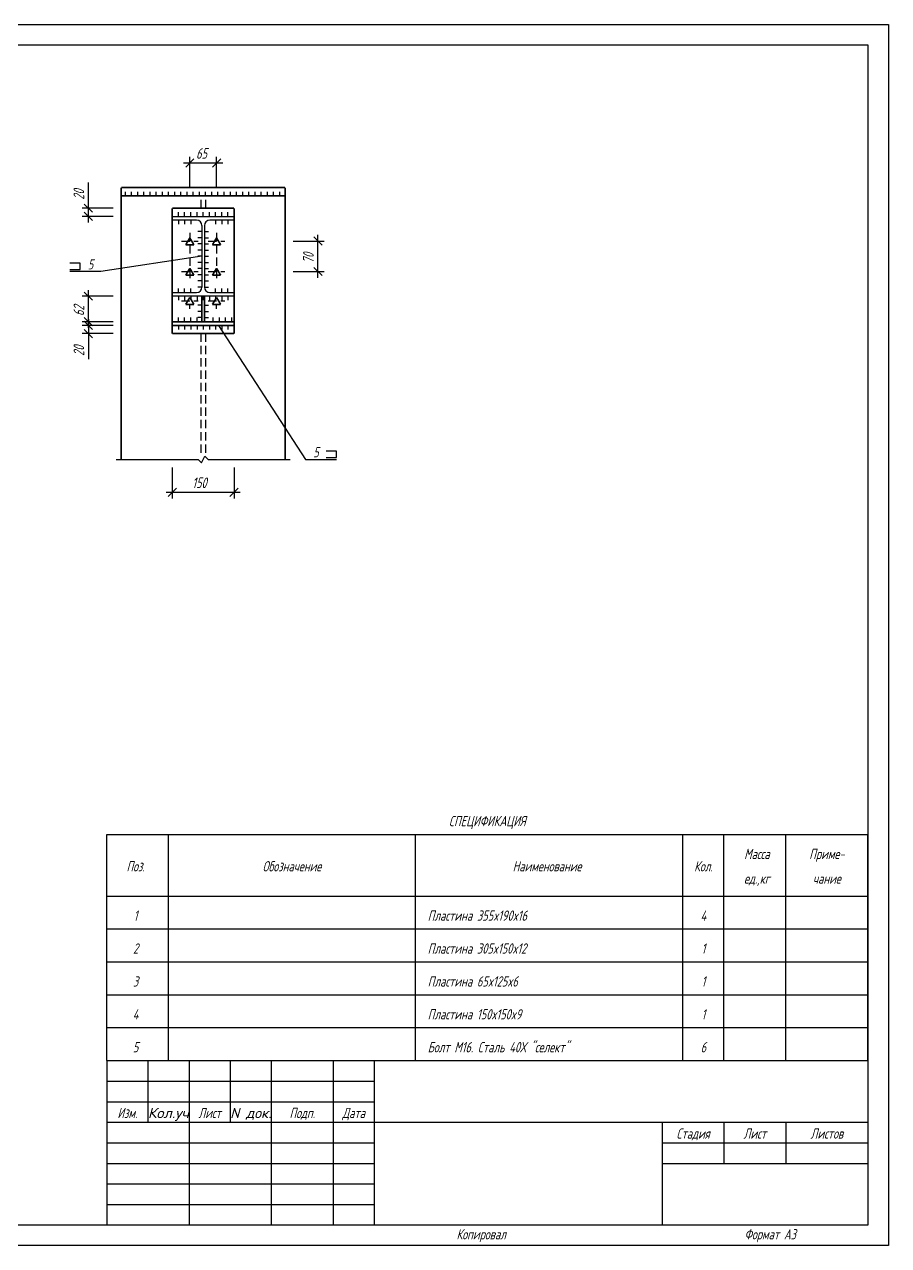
# Model space of a CAD drawing. Extents: x 0 to 420, y 0 to 297.
# Drawn here: x 210 to 420, y 0 to 297 of the extents above; entities that cross this region are included whole.
import ezdxf
from ezdxf.enums import TextEntityAlignment as Align

# ---------------------------------------------------------------- set-up
doc = ezdxf.new("R2010")
doc.units = 0
doc.header["$MEASUREMENT"] = 0
doc.linetypes.add('DASHED', pattern=[3, 2, -1])
doc.layers.get('DEFPOINTS').update_dxf_attribs({"linetype": 'CONTINUOUS'})
for name, color, linetype in [('ВЫНОСКИ', 7, 'CONTINUOUS'), ('ПРОФИЛЬ', 7, 'CONTINUOUS'), ('РАЗМЕРЫ', 7, 'CONTINUOUS'), ('СПЕЦИФИКАЦИЯ', 7, 'CONTINUOUS'), ('УЗЕЛ', 7, 'CONTINUOUS'), ('ШТАМП_РАМКА', 7, 'CONTINUOUS')]:
    doc.layers.add(name, color=color, linetype=linetype)
doc.styles.add('SCADOFFICE', font='RomanS', dxfattribs={"width": 0.7, "oblique": 15, "height": 2.5})
doc.dimstyles.new('SCADOFFICE_DIM', dxfattribs={"dimtxt": 2.5, "dimasz": 2, "dimexe": 1.5, "dimexo": 2, "dimgap": 1, "dimtad": 1, "dimdec": 4, "dimlfac": 10, "dimdsep": 46, "dimtxsty": 'SCADOFFICE', "dimblk": 'OBLIQUE', "dimsah": 1, "dimcen": 2.5, "dimdle": 1.5, "dimclrd": 256, "dimclre": 256, "dimclrt": 256, "dimadec": 0, "dimazin": 0, "dimtfac": 1, "dimtdec": 4, "dimtmove": 2, "dimatfit": 3, "dimldrblk": 'OBLIQUE', "dimfxl": 1, "dimtolj": 1, "dimarcsym": 0})

# ---------------------------------------------------------------- blocks, each defined once
blk = doc.blocks.new('_OBLIQUE')
at = {"layer": 'РАЗМЕРЫ', "color": 0, "linetype": 'ByBlock'}
blk.add_line((-0.5, -0.5), (0.5, 0.5), dxfattribs=at)
blk = doc.blocks.new('*D6')
at = {"layer": 'DEFPOINTS', "color": 0}
for p in [(225.5375, 252.3), (233.5375, 252.3), (233.5375, 250.3)]:
    blk.add_point(p, dxfattribs=at)
at = {"layer": 'РАЗМЕРЫ'}
for p, q in [((225.5375, 252.3), (225.5375, 258.55)), ((225.5375, 248.8), (225.5375, 253.8)), ((231.5375, 252.3), (224.0375, 252.3)), ((231.5375, 250.3), (224.0375, 250.3))]:
    blk.add_line(p, q, dxfattribs=at)
at = {"layer": 'РАЗМЕРЫ', "xscale": 2, "yscale": 2, "zscale": 2}
for p, rotation in [((225.5375, 252.3), 90), ((225.5375, 250.3), 270)]:
    blk.add_blockref('_OBLIQUE', p, dxfattribs=dict(at, rotation=rotation))
at = {"layer": 'РАЗМЕРЫ', "style": 'SCADOFFICE', "oblique": 15, "width": 0.676148}
blk.add_text('20', height=2.58819, rotation=90, dxfattribs=at).set_placement((224.515, 254.377))
blk = doc.blocks.new('*D7')
at = {"layer": 'DEFPOINTS', "color": 0}
for p in [(233.5375, 223.8), (225.5375, 221.8), (233.5375, 221.8)]:
    blk.add_point(p, dxfattribs=at)
at = {"layer": 'РАЗМЕРЫ'}
for p, q in [((231.5375, 223.8), (224.0375, 223.8)), ((225.5375, 225.3), (225.5375, 220.3)), ((225.5375, 223.8), (225.5375, 215.55)), ((231.5375, 221.8), (224.0375, 221.8))]:
    blk.add_line(p, q, dxfattribs=at)
at = {"layer": 'РАЗМЕРЫ', "xscale": 2, "yscale": 2, "zscale": 2}
for p, rotation in [((225.5375, 223.8), 90), ((225.5375, 221.8), 270)]:
    blk.add_blockref('_OBLIQUE', p, dxfattribs=dict(at, rotation=rotation))
at = {"layer": 'РАЗМЕРЫ', "style": 'SCADOFFICE', "oblique": 15, "width": 0.676148}
blk.add_text('20', height=2.58819, rotation=90, dxfattribs=at).set_placement((224.515, 216.377))
blk = doc.blocks.new('*D8')
at = {"layer": 'DEFPOINTS', "color": 0}
for p in [(225.5375, 230.9), (233.5375, 230.9), (233.5375, 224.7)]:
    blk.add_point(p, dxfattribs=at)
at = {"layer": 'РАЗМЕРЫ'}
for p, q in [((225.5375, 223.2), (225.5375, 232.4)), ((231.5375, 230.9), (224.0375, 230.9)), ((231.5375, 224.7), (224.0375, 224.7))]:
    blk.add_line(p, q, dxfattribs=at)
at = {"layer": 'РАЗМЕРЫ', "xscale": 2, "yscale": 2, "zscale": 2}
for p, rotation in [((225.5375, 230.9), 90), ((225.5375, 224.7), 270)]:
    blk.add_blockref('_OBLIQUE', p, dxfattribs=dict(at, rotation=rotation))
at = {"layer": 'РАЗМЕРЫ', "style": 'SCADOFFICE', "oblique": 15, "width": 0.676148}
blk.add_text('62', height=2.58819, rotation=90, dxfattribs=at).set_placement((224.515, 226.08325))
blk = doc.blocks.new('*D9')
at = {"layer": 'DEFPOINTS', "color": 0}
for p in [(273.3375, 244.3), (281.3375, 244.3), (273.3375, 236.9)]:
    blk.add_point(p, dxfattribs=at)
at = {"layer": 'РАЗМЕРЫ'}
for p, q in [((275.3375, 244.3), (282.8375, 244.3)), ((281.3375, 235.4), (281.3375, 245.8)), ((275.3375, 236.9), (282.8375, 236.9))]:
    blk.add_line(p, q, dxfattribs=at)
at = {"layer": 'РАЗМЕРЫ', "xscale": 2, "yscale": 2, "zscale": 2}
for p, rotation in [((281.3375, 244.3), 90), ((281.3375, 236.9), 270)]:
    blk.add_blockref('_OBLIQUE', p, dxfattribs=dict(at, rotation=rotation))
at = {"layer": 'РАЗМЕРЫ', "style": 'SCADOFFICE', "oblique": 15, "width": 0.676148}
blk.add_text('70', height=2.5881905, rotation=90, dxfattribs=at).set_placement((280.315, 238.905125))
blk = doc.blocks.new('*D10')
at = {"layer": 'DEFPOINTS', "color": 0}
for p in [(256.6875, 263.3), (250.1875, 255.3), (256.6875, 255.3)]:
    blk.add_point(p, dxfattribs=at)
at = {"layer": 'РАЗМЕРЫ'}
for p, q in [((250.1875, 257.3), (250.1875, 264.8)), ((256.6875, 257.3), (256.6875, 264.8)), ((248.6875, 263.3), (258.1875, 263.3))]:
    blk.add_line(p, q, dxfattribs=at)
at = {"layer": 'РАЗМЕРЫ', "xscale": 2, "yscale": 2, "zscale": 2, "rotation": 180}
blk.add_blockref('_OBLIQUE', (250.1875, 263.3), dxfattribs=at)
at = {"layer": 'РАЗМЕРЫ', "xscale": 2, "yscale": 2, "zscale": 2}
blk.add_blockref('_OBLIQUE', (256.6875, 263.3), dxfattribs=at)
at = {"layer": 'РАЗМЕРЫ', "style": 'SCADOFFICE', "oblique": 15, "width": 0.676148}
blk.add_text('65', height=2.5881905, dxfattribs=at).set_placement((251.711125, 264.3225))
blk = doc.blocks.new('*D11')
at = {"layer": 'DEFPOINTS', "color": 0}
for p in [(245.9375, 191.2), (260.9375, 191.2), (260.9375, 183.2)]:
    blk.add_point(p, dxfattribs=at)
at = {"layer": 'РАЗМЕРЫ'}
for p, q in [((245.9375, 189.2), (245.9375, 181.7)), ((260.9375, 189.2), (260.9375, 181.7)), ((244.4375, 183.2), (262.4375, 183.2))]:
    blk.add_line(p, q, dxfattribs=at)
at = {"layer": 'РАЗМЕРЫ', "xscale": 2, "yscale": 2, "zscale": 2, "rotation": 180}
blk.add_blockref('_OBLIQUE', (245.9375, 183.2), dxfattribs=at)
at = {"layer": 'РАЗМЕРЫ', "xscale": 2, "yscale": 2, "zscale": 2}
blk.add_blockref('_OBLIQUE', (260.9375, 183.2), dxfattribs=at)
at = {"layer": 'РАЗМЕРЫ', "style": 'SCADOFFICE', "oblique": 15, "width": 0.676148}
blk.add_text('150', height=2.58819, dxfattribs=at).set_placement((250.781, 184.2225))

msp = doc.modelspace()

# ---------------------------------------------------------------- linework, layer by layer
at = {"layer": 'ВЫНОСКИ', "linetype": 'Continuous'}
for p, q in [((253.1375, 240.6), (228.5375, 236.9)), ((223.5375, 238.9), (221.0375, 238.9)), ((223.5375, 237.4), (223.5375, 238.9)), ((221.0375, 237.4), (223.5375, 237.4)), ((228.5375, 236.9), (221.0375, 236.9)), ((257.1875, 223.8), (278.3375, 191.2)), ((285.8375, 193.2), (283.3375, 193.2)), ((285.8375, 191.7), (285.8375, 193.2)), ((278.3375, 191.2), (285.8375, 191.2)), ((283.3375, 191.7), (285.8375, 191.7))]:
    msp.add_line(p, q, dxfattribs=at)
at = {"layer": 'ПРОФИЛЬ', "linetype": 'Continuous'}
for p, q in [((245.9375, 250.3), (260.9375, 250.3)), ((245.9375, 249.4), (245.9375, 250.3)), ((260.9375, 250.3), (260.9375, 249.4)), ((251.8375, 249.4), (245.9375, 249.4)), ((253.1375, 248.1), (253.1375, 233.1)), ((253.7375, 248.1), (253.7375, 233.1)), ((260.9375, 249.4), (255.0375, 249.4)), ((245.9375, 230.9), (245.9375, 231.8)), ((245.9375, 231.8), (251.8375, 231.8)), ((255.0375, 231.8), (260.9375, 231.8)), ((260.9375, 231.8), (260.9375, 230.9)), ((260.9375, 230.9), (245.9375, 230.9))]:
    msp.add_line(p, q, dxfattribs=at)
for centre, start, end in [((251.8375, 248.1), 0, 89.9), ((255.0375, 248.1), 90, 179.9), ((251.8375, 233.1), 270, 359.9), ((255.0375, 233.1), 180, 269.9)]:
    msp.add_arc(centre, 1.3, start, end, dxfattribs=at)
at = {"layer": 'СПЕЦИФИКАЦИЯ', "linetype": 'Continuous'}
for p, q in [((230, 100), (415, 100)), ((230, 45), (230, 100)), ((245, 45), (245, 100)), ((305, 45), (305, 100)), ((370, 45), (370, 100)), ((380, 45), (380, 100)), ((395, 45), (395, 100)), ((415, 45), (415, 100)), ((230, 85), (415, 85)), ((230, 77), (415, 77)), ((230, 69), (415, 69)), ((230, 61), (415, 61)), ((230, 53), (415, 53)), ((230, 45), (415, 45))]:
    msp.add_line(p, q, dxfattribs=at)
at = {"layer": 'УЗЕЛ', "linetype": 'Continuous'}
for p, q in [((234.5375, 255.3), (234.5375, 256.3)), ((236.0375, 255.3), (236.0375, 256.3)), ((237.5375, 255.3), (237.5375, 256.3)), ((239.0375, 255.3), (239.0375, 256.3)), ((240.5375, 255.3), (240.5375, 256.3)), ((242.0375, 255.3), (242.0375, 256.3)), ((243.5375, 255.3), (243.5375, 256.3)), ((245.0375, 255.3), (245.0375, 256.3)), ((246.5375, 255.3), (246.5375, 256.3)), ((248.0375, 255.3), (248.0375, 256.3)), ((249.5375, 255.3), (249.5375, 256.3)), ((251.0375, 255.3), (251.0375, 256.3)), ((252.5375, 255.3), (252.5375, 256.3)), ((254.0375, 255.3), (254.0375, 256.3)), ((255.5375, 255.3), (255.5375, 256.3)), ((257.0375, 255.3), (257.0375, 256.3)), ((258.5375, 255.3), (258.5375, 256.3)), ((260.0375, 255.3), (260.0375, 256.3)), ((261.5375, 255.3), (261.5375, 256.3)), ((263.0375, 255.3), (263.0375, 256.3)), ((264.5375, 255.3), (264.5375, 256.3)), ((266.0375, 255.3), (266.0375, 256.3)), ((267.5375, 255.3), (267.5375, 256.3)), ((269.0375, 255.3), (269.0375, 256.3)), ((270.5375, 255.3), (270.5375, 256.3)), ((272.0375, 255.3), (272.0375, 256.3)), ((245.9375, 250.3), (245.9375, 251.3)), ((247.4375, 250.3), (247.4375, 251.3)), ((248.9375, 250.3), (248.9375, 251.3)), ((250.4375, 250.3), (250.4375, 251.3)), ((251.9375, 250.3), (251.9375, 251.3)), ((253.4375, 250.3), (253.4375, 251.3)), ((254.9375, 250.3), (254.9375, 251.3)), ((256.4375, 250.3), (256.4375, 251.3)), ((257.9375, 250.3), (257.9375, 251.3)), ((259.4375, 250.3), (259.4375, 251.3)), ((245.9375, 249.4), (245.9375, 248.4)), ((247.4375, 249.4), (247.4375, 248.4)), ((248.9375, 249.4), (248.9375, 248.4)), ((250.4375, 249.4), (250.4375, 248.4)), ((253.1375, 246.6), (252.1375, 246.6)), ((253.7375, 246.6), (254.7375, 246.6)), ((256.4375, 249.4), (256.4375, 248.4)), ((257.9375, 249.4), (257.9375, 248.4)), ((259.4375, 249.4), (259.4375, 248.4)), ((260.9375, 249.4), (260.9375, 248.4)), ((253.1375, 245.1), (252.1375, 245.1)), ((253.1375, 243.6), (252.1375, 243.6)), ((253.7375, 245.1), (254.7375, 245.1)), ((253.7375, 243.6), (254.7375, 243.6)), ((253.1375, 242.1), (252.1375, 242.1)), ((253.1375, 240.6), (252.1375, 240.6)), ((253.7375, 242.1), (254.7375, 242.1)), ((253.7375, 240.6), (254.7375, 240.6)), ((253.1375, 239.1), (252.1375, 239.1)), ((253.7375, 239.1), (254.7375, 239.1)), ((253.1375, 237.6), (252.1375, 237.6)), ((253.1375, 236.1), (252.1375, 236.1)), ((253.7375, 237.6), (254.7375, 237.6)), ((253.7375, 236.1), (254.7375, 236.1)), ((245.9375, 231.8), (245.9375, 232.8)), ((247.4375, 231.8), (247.4375, 232.8)), ((248.9375, 231.8), (248.9375, 232.8)), ((250.4375, 231.8), (250.4375, 232.8)), ((253.1375, 234.6), (252.1375, 234.6)), ((253.1375, 233.1), (252.1375, 233.1)), ((253.7375, 234.6), (254.7375, 234.6)), ((253.7375, 233.1), (254.7375, 233.1)), ((256.4375, 231.8), (256.4375, 232.8)), ((257.9375, 231.8), (257.9375, 232.8)), ((259.4375, 231.8), (259.4375, 232.8)), ((260.9375, 231.8), (260.9375, 232.8)), ((245.9375, 230.9), (245.9375, 229.9)), ((247.4375, 230.9), (247.4375, 229.9)), ((248.9375, 230.9), (248.9375, 229.9)), ((250.4375, 230.9), (250.4375, 229.9)), ((251.9375, 230.9), (251.9375, 229.9)), ((253.1375, 228.7), (252.1375, 228.7)), ((253.4375, 230.9), (253.4375, 229.9)), ((253.7375, 228.7), (254.7375, 228.7)), ((254.9375, 230.9), (254.9375, 229.9)), ((256.4375, 230.9), (256.4375, 229.9)), ((257.9375, 230.9), (257.9375, 229.9)), ((259.4375, 230.9), (259.4375, 229.9)), ((253.1375, 227.2), (252.1375, 227.2)), ((253.7375, 227.2), (254.7375, 227.2)), ((247.4375, 224.7), (247.4375, 225.7)), ((247.4375, 223.8), (247.4375, 222.8)), ((248.9375, 224.7), (248.9375, 225.7)), ((248.9375, 223.8), (248.9375, 222.8)), ((250.4375, 224.7), (250.4375, 225.7)), ((250.4375, 223.8), (250.4375, 222.8)), ((251.9375, 224.7), (251.9375, 225.7)), ((251.9375, 223.8), (251.9375, 222.8)), ((253.1375, 225.7), (252.1375, 225.7)), ((253.4375, 223.8), (253.4375, 222.8)), ((253.7375, 225.7), (254.7375, 225.7)), ((254.9375, 223.8), (254.9375, 222.8)), ((255.8875, 224.7), (255.8875, 225.7)), ((256.4375, 223.8), (256.4375, 222.8)), ((257.3875, 224.7), (257.3875, 225.7)), ((257.9375, 223.8), (257.9375, 222.8)), ((258.8875, 224.7), (258.8875, 225.7)), ((259.4375, 223.8), (259.4375, 222.8)), ((260.3875, 224.7), (260.3875, 225.7)), ((232.2875, 191.2), (252.1875, 191.2)), ((252.1875, 191.2), (253.020833, 190.366667)), ((253.020833, 190.366667), (253.854167, 192.033333)), ((253.854167, 192.033333), (254.6875, 191.2)), ((254.6875, 191.2), (274.5875, 191.2))]:
    msp.add_line(p, q, dxfattribs=at)
at = {"layer": 'УЗЕЛ', "linetype": 'DASHED'}
for p, q in [((252.8875, 254.3), (252.8875, 252.3)), ((253.9875, 254.3), (253.9875, 252.3)), ((248.1875, 244.3), (252.1875, 244.3)), ((250.1875, 246.3), (250.1875, 234.9)), ((254.6875, 244.3), (258.6875, 244.3)), ((256.6875, 246.3), (256.6875, 234.9)), ((248.1875, 236.9), (252.1875, 236.9)), ((254.6875, 236.9), (258.6875, 236.9)), ((248.1875, 229.8), (252.1875, 229.8)), ((250.1875, 227.8), (250.1875, 228.7)), ((254.6875, 229.8), (258.6875, 229.8)), ((256.6875, 227.8), (256.6875, 228.7)), ((252.8875, 221.8), (252.8875, 192.2)), ((253.9875, 221.8), (253.9875, 192.2))]:
    msp.add_line(p, q, dxfattribs=at)
at = {"layer": 'УЗЕЛ', "linetype": 'Continuous', "const_width": 0.4}
for points in [[(233.5375, 257.3), (273.3375, 257.3)], [(233.5375, 255.3), (233.5375, 257.3)], [(273.3375, 255.3), (233.5375, 255.3)], [(233.5375, 191.2), (233.5375, 255.3)], [(273.3375, 257.3), (273.3375, 255.3)], [(273.3375, 191.2), (273.3375, 255.3)], [(245.9375, 252.3), (260.9375, 252.3)], [(245.9375, 221.8), (245.9375, 252.3)], [(260.9375, 252.3), (260.9375, 221.8)], [(250.1875, 245.1), (249.1875, 243.4)], [(249.1875, 243.4), (251.1875, 243.4)], [(251.1875, 243.4), (250.1875, 245.1)], [(256.6875, 245.1), (255.6875, 243.4)], [(255.6875, 243.4), (257.6875, 243.4)], [(257.6875, 243.4), (256.6875, 245.1)], [(250.1875, 237.7), (249.1875, 236)], [(251.1875, 236), (250.1875, 237.7)], [(256.6875, 237.7), (255.6875, 236)], [(257.6875, 236), (256.6875, 237.7)], [(249.1875, 236), (251.1875, 236)], [(255.6875, 236), (257.6875, 236)], [(250.1875, 230.6), (249.1875, 228.9)], [(249.1875, 228.9), (251.1875, 228.9)], [(251.1875, 228.9), (250.1875, 230.6)], [(253.1375, 230.9), (253.7375, 230.9)], [(253.1375, 224.7), (253.1375, 230.9)], [(253.7375, 230.9), (253.7375, 224.7)], [(256.6875, 230.6), (255.6875, 228.9)], [(255.6875, 228.9), (257.6875, 228.9)], [(257.6875, 228.9), (256.6875, 230.6)], [(245.9375, 224.7), (260.9375, 224.7)], [(245.9375, 223.8), (245.9375, 224.7)], [(260.9375, 223.8), (245.9375, 223.8)], [(253.7375, 224.7), (253.1375, 224.7)], [(260.9375, 224.7), (260.9375, 223.8)], [(260.9375, 221.8), (245.9375, 221.8)]]:
    msp.add_lwpolyline(points, dxfattribs=at)
at = {"layer": 'ШТАМП_РАМКА', "linetype": 'Continuous'}
for p, q in [((0, 297), (420, 297)), ((420, 297), (420, 0)), ((20, 292), (415, 292)), ((415, 292), (415, 5)), ((230, 45), (415, 45)), ((230, 45), (230, 5)), ((240, 45), (240, 30)), ((250, 45), (250, 5)), ((260, 45), (260, 30)), ((270, 45), (270, 5)), ((285, 45), (285, 5)), ((295, 45), (295, 5)), ((230, 40), (295, 40)), ((230, 35), (295, 35)), ((230, 30), (295, 30)), ((295, 30), (415, 30)), ((365, 30), (365, 5)), ((380, 30), (380, 20)), ((395, 30), (395, 20)), ((230, 25), (295, 25)), ((365, 25), (415, 25)), ((230, 20), (295, 20)), ((365, 20), (415, 20)), ((230, 15), (295, 15)), ((230, 10), (295, 10)), ((415, 5), (20, 5)), ((420, 0), (0, 0))]:
    msp.add_line(p, q, dxfattribs=at)

# ---------------------------------------------------------------- texts
at = {"layer": 'ВЫНОСКИ', "style": 'SCADOFFICE', "oblique": 15, "width": 0.7}
for p in [(226.0375, 237.4), (280.8375, 191.7)]:
    msp.add_text('5', height=2.5, dxfattribs=at).set_placement(p, align=Align.CENTER)
at = {"layer": 'СПЕЦИФИКАЦИЯ', "style": 'SCADOFFICE', "oblique": 15, "width": 0.7}
for s, p in [('СПЕЦИФИКАЦИЯ', (322.5, 102)), ('Масса', (388, 94)), ('Приме-', (405, 94)), ('Поз.', (237, 91)), ('Обозначение', (275, 91)), ('Наименование', (337, 91)), ('Кол.', (375, 91)), ('ед.,кг', (388, 88)), ('чание', (405, 88)), ('1', (237, 79)), ('4', (375, 79)), ('2', (237, 71)), ('1', (375, 71)), ('3', (237, 63)), ('1', (375, 63)), ('4', (237, 55)), ('1', (375, 55)), ('5', (237, 47)), ('6', (375, 47))]:
    msp.add_text(s, height=2.5, dxfattribs=at).set_placement(p, align=Align.CENTER)
for s, p in [('Пластина 355x190x16', (308, 79)), ('Пластина 305x150x12', (308, 71)), ('Пластина 65x125x6', (308, 63)), ('Пластина 150x150x9', (308, 55)), ('Болт M16. Сталь 40Х "селект"', (308, 47))]:
    msp.add_text(s, height=2.5, dxfattribs=at).set_placement(p)
at = {"layer": 'ШТАМП_РАМКА', "style": 'SCADOFFICE', "oblique": 15, "width": 0.7}
for s, p in [('Изм.', (235, 31)), ('Лист', (255, 31)), ('Подп.', (277.5, 31)), ('Дата', (290, 31)), ('Стадия', (372.5, 26)), ('Лист', (387.5, 26)), ('Листов', (405, 26))]:
    msp.add_text(s, height=2.5, dxfattribs=at).set_placement(p, align=Align.CENTER)
at = {"layer": 'ШТАМП_РАМКА', "style": 'SCADOFFICE', "oblique": 15}
for s, width, p, p2 in [('Кол.уч', 0.848485, (240, 31), (250, 31)), ('N док.', 0.815534, (260, 31), (270, 31))]:
    msp.add_text(s, height=2.5, dxfattribs=dict(at, width=width)).set_placement(p, p2, align=Align.FIT)
at = {"layer": 'ШТАМП_РАМКА', "style": 'SCADOFFICE', "oblique": 15, "width": 0.7}
for s, p in [('Копировал', (315, 1.5)), ('Формат А3', (385, 1.5))]:
    msp.add_text(s, height=2.5, dxfattribs=at).set_placement(p)

# ---------------------------------------------------------------- dimensions: what is measured, and where the dimension line sits
at = {"layer": 'РАЗМЕРЫ'}
for base, p1, p2, picture, middle in [((256.6875, 263.3), (250.1875, 255.3), (256.6875, 255.3), '*D10', (253.4375, 263.3)), ((260.9375, 183.2), (245.9375, 191.2), (260.9375, 191.2), '*D11', (253.4375, 183.2))]:
    dim = msp.add_linear_dim(base=base, p1=p1, p2=p2, dimstyle='SCADOFFICE_DIM', dxfattribs=at)
    dim.commit()
    dim.dimension.update_dxf_attribs({"geometry": picture, "text_midpoint": middle})
for base, p1, p2, picture, middle in [((225.5375, 252.3), (233.5375, 250.3), (233.5375, 252.3), '*D6', (225.5375, 256.05)), ((225.5375, 221.8), (233.5375, 223.8), (233.5375, 221.8), '*D7', (225.5375, 218.05))]:
    dim = msp.add_linear_dim(base=base, p1=p1, p2=p2, angle=90, dimstyle='SCADOFFICE_DIM', dxfattribs=at)
    dim.commit()
    dim.dimension.update_dxf_attribs({"geometry": picture, "text_midpoint": middle, "dimtype": 160})
for base, p1, p2, picture, middle in [((281.3375, 244.3), (273.3375, 236.9), (273.3375, 244.3), '*D9', (281.3375, 240.6)), ((225.5375, 230.9), (233.5375, 224.7), (233.5375, 230.9), '*D8', (225.5375, 227.8))]:
    dim = msp.add_linear_dim(base=base, p1=p1, p2=p2, angle=90, dimstyle='SCADOFFICE_DIM', dxfattribs=at)
    dim.commit()
    dim.dimension.update_dxf_attribs({"geometry": picture, "text_midpoint": middle})

doc.saveas('drawing.dxf')
